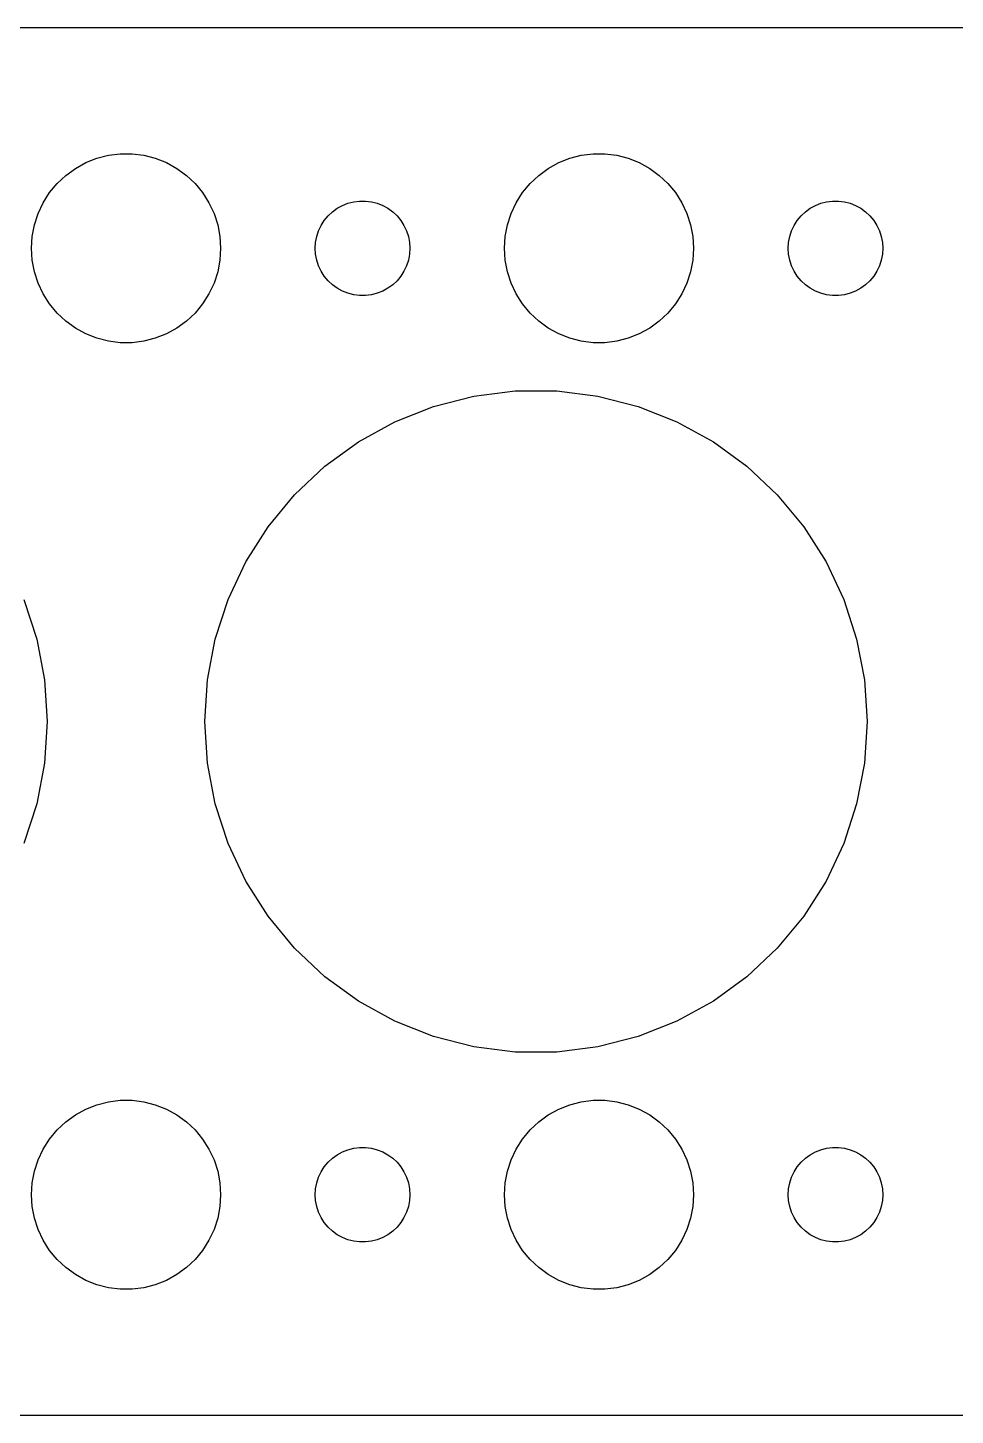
# Model space of a CAD drawing. Header units: metres. Extents: x -67 to 67, y -22 to 22.
# Drawn here: x -3.12 to 26.3, y -21.99 to 21.99 of the extents above; entities that cross this region are included whole.
import ezdxf

# ---------------------------------------------------------------- set-up
doc = ezdxf.new("R2010")
doc.units = ezdxf.units.M

msp = doc.modelspace()

# ---------------------------------------------------------------- linework, layer by layer
for p, q in [((62.3139, 21.9901), (-62.3139, 21.9901)), ((-1.60747, 17.533), (-1.27733, 17.7145)), ((-1.27733, 17.7145), (-0.92705, 17.8532)), ((-0.92705, 17.8532), (-0.56213, 17.9469)), ((-0.56213, 17.9469), (-0.18837, 17.9941)), ((-0.18837, 17.9941), (0.18837, 17.9941)), ((0.18837, 17.9941), (0.56213, 17.9469)), ((0.56213, 17.9469), (0.92705, 17.8532)), ((0.92705, 17.8532), (1.27733, 17.7145)), ((1.27733, 17.7145), (1.60747, 17.533)), ((13.3925, 17.533), (13.7227, 17.7145)), ((13.7227, 17.7145), (14.0729, 17.8532)), ((14.0729, 17.8532), (14.4379, 17.9469)), ((14.4379, 17.9469), (14.8116, 17.9941)), ((14.8116, 17.9941), (15.1884, 17.9941)), ((15.1884, 17.9941), (15.5621, 17.9469)), ((15.5621, 17.9469), (15.927, 17.8532)), ((15.927, 17.8532), (16.2773, 17.7145)), ((16.2773, 17.7145), (16.6075, 17.533)), ((-2.1869, 17.0536), (-1.91226, 17.3115)), ((-1.91226, 17.3115), (-1.60747, 17.533)), ((1.60747, 17.533), (1.91226, 17.3115)), ((1.91226, 17.3115), (2.1869, 17.0536)), ((12.8131, 17.0536), (13.0877, 17.3115)), ((13.0877, 17.3115), (13.3925, 17.533)), ((16.6075, 17.533), (16.9123, 17.3115)), ((16.9123, 17.3115), (17.1869, 17.0536)), ((-2.62891, 16.4453), (-2.42705, 16.7634)), ((-2.42705, 16.7634), (-2.1869, 17.0536)), ((2.1869, 17.0536), (2.42705, 16.7634)), ((2.42705, 16.7634), (2.62891, 16.4453)), ((12.3711, 16.4453), (12.5729, 16.7634)), ((12.5729, 16.7634), (12.8131, 17.0536)), ((17.1869, 17.0536), (17.427, 16.7634)), ((17.427, 16.7634), (17.6289, 16.4453)), ((-2.78932, 16.1044), (-2.62891, 16.4453)), ((2.62891, 16.4453), (2.78932, 16.1044)), ((6.69626, 16.2665), (6.86133, 16.3572)), ((6.86133, 16.3572), (7.03647, 16.4266)), ((7.03647, 16.4266), (7.21892, 16.4734)), ((7.21892, 16.4734), (7.40581, 16.497)), ((7.40581, 16.497), (7.59418, 16.497)), ((7.59418, 16.497), (7.78107, 16.4734)), ((7.78107, 16.4734), (7.96352, 16.4266)), ((7.96352, 16.4266), (8.13866, 16.3572)), ((8.13866, 16.3572), (8.30373, 16.2665)), ((12.2107, 16.1044), (12.3711, 16.4453)), ((17.6289, 16.4453), (17.7893, 16.1044)), ((21.6963, 16.2665), (21.8613, 16.3572)), ((21.8613, 16.3572), (22.0365, 16.4266)), ((22.0365, 16.4266), (22.2189, 16.4734)), ((22.2189, 16.4734), (22.4058, 16.497)), ((22.4058, 16.497), (22.5942, 16.497)), ((22.5942, 16.497), (22.7811, 16.4734)), ((22.7811, 16.4734), (22.9635, 16.4266)), ((22.9635, 16.4266), (23.1387, 16.3572)), ((23.1387, 16.3572), (23.3037, 16.2665)), ((-2.90575, 15.7461), (-2.78932, 16.1044)), ((2.78932, 16.1044), (2.90575, 15.7461)), ((6.18553, 15.7226), (6.28647, 15.8817)), ((6.28647, 15.8817), (6.40654, 16.0268)), ((6.40654, 16.0268), (6.54385, 16.1558)), ((6.54385, 16.1558), (6.69626, 16.2665)), ((8.30373, 16.2665), (8.45613, 16.1558)), ((8.45613, 16.1558), (8.59344, 16.0268)), ((8.59344, 16.0268), (8.71352, 15.8817)), ((8.71352, 15.8817), (8.81445, 15.7226)), ((12.0942, 15.7461), (12.2107, 16.1044)), ((17.7893, 16.1044), (17.9057, 15.7461)), ((21.1855, 15.7226), (21.2865, 15.8817)), ((21.2865, 15.8817), (21.4065, 16.0268)), ((21.4065, 16.0268), (21.5439, 16.1558)), ((21.5439, 16.1558), (21.6963, 16.2665)), ((23.3037, 16.2665), (23.4561, 16.1558)), ((23.4561, 16.1558), (23.5934, 16.0268)), ((23.5934, 16.0268), (23.7135, 15.8817)), ((23.7135, 15.8817), (23.8145, 15.7226)), ((-2.97633, 15.376), (-2.90575, 15.7461)), ((2.90575, 15.7461), (2.97633, 15.376)), ((6.04712, 15.373), (6.10533, 15.5522)), ((6.10533, 15.5522), (6.18553, 15.7226)), ((8.81445, 15.7226), (8.89465, 15.5522)), ((8.89465, 15.5522), (8.95287, 15.373)), ((12.0237, 15.376), (12.0942, 15.7461)), ((17.9057, 15.7461), (17.9763, 15.376)), ((21.0471, 15.373), (21.1053, 15.5522)), ((21.1053, 15.5522), (21.1855, 15.7226)), ((23.8145, 15.7226), (23.8947, 15.5522)), ((23.8947, 15.5522), (23.9529, 15.373)), ((-3, 15), (-2.97633, 15.376)), ((-2.97633, 14.624), (-3, 15)), ((2.97633, 15.376), (3, 15)), ((3, 15), (2.97633, 14.624)), ((6, 15), (6.01183, 15.188)), ((6.01183, 14.812), (6, 15)), ((6.01183, 15.188), (6.04712, 15.373)), ((8.95287, 15.373), (8.98816, 15.188)), ((8.98816, 15.188), (9, 15)), ((9, 15), (8.98816, 14.812)), ((12, 15), (12.0237, 15.376)), ((12.0237, 14.624), (12, 15)), ((17.9763, 15.376), (18, 15)), ((18, 15), (17.9763, 14.624)), ((21, 15), (21.0118, 15.188)), ((21.0118, 14.812), (21, 15)), ((21.0118, 15.188), (21.0471, 15.373)), ((23.9529, 15.373), (23.9882, 15.188)), ((23.9882, 15.188), (24, 15)), ((24, 15), (23.9882, 14.812)), ((-2.90575, 14.2539), (-2.97633, 14.624)), ((2.97633, 14.624), (2.90575, 14.2539)), ((6.04712, 14.627), (6.01183, 14.812)), ((6.10533, 14.4478), (6.04712, 14.627)), ((8.95287, 14.627), (8.89465, 14.4478)), ((8.98816, 14.812), (8.95287, 14.627)), ((12.0942, 14.2539), (12.0237, 14.624)), ((17.9763, 14.624), (17.9057, 14.2539)), ((21.0471, 14.627), (21.0118, 14.812)), ((21.1053, 14.4478), (21.0471, 14.627)), ((23.9529, 14.627), (23.8947, 14.4478)), ((23.9882, 14.812), (23.9529, 14.627)), ((-2.78932, 13.8956), (-2.90575, 14.2539)), ((2.90575, 14.2539), (2.78932, 13.8956)), ((6.18553, 14.2774), (6.10533, 14.4478)), ((6.28647, 14.1183), (6.18553, 14.2774)), ((6.40654, 13.9732), (6.28647, 14.1183)), ((8.71352, 14.1183), (8.59344, 13.9732)), ((8.81445, 14.2774), (8.71352, 14.1183)), ((8.89465, 14.4478), (8.81445, 14.2774)), ((12.2107, 13.8956), (12.0942, 14.2539)), ((17.9057, 14.2539), (17.7893, 13.8956)), ((21.1855, 14.2774), (21.1053, 14.4478)), ((21.2865, 14.1183), (21.1855, 14.2774)), ((21.4065, 13.9732), (21.2865, 14.1183)), ((23.7135, 14.1183), (23.5934, 13.9732)), ((23.8145, 14.2774), (23.7135, 14.1183)), ((23.8947, 14.4478), (23.8145, 14.2774)), ((-2.62891, 13.5547), (-2.78932, 13.8956)), ((2.78932, 13.8956), (2.62891, 13.5547)), ((6.54385, 13.8442), (6.40654, 13.9732)), ((6.69626, 13.7335), (6.54385, 13.8442)), ((6.86133, 13.6427), (6.69626, 13.7335)), ((7.03647, 13.5734), (6.86133, 13.6427)), ((8.13866, 13.6427), (7.96352, 13.5734)), ((8.30373, 13.7335), (8.13866, 13.6427)), ((8.45613, 13.8442), (8.30373, 13.7335)), ((8.59344, 13.9732), (8.45613, 13.8442)), ((12.3711, 13.5547), (12.2107, 13.8956)), ((17.7893, 13.8956), (17.6289, 13.5547)), ((21.5439, 13.8442), (21.4065, 13.9732)), ((21.6963, 13.7335), (21.5439, 13.8442)), ((21.8613, 13.6427), (21.6963, 13.7335)), ((22.0365, 13.5734), (21.8613, 13.6427)), ((23.1387, 13.6427), (22.9635, 13.5734)), ((23.3037, 13.7335), (23.1387, 13.6427)), ((23.4561, 13.8442), (23.3037, 13.7335)), ((23.5934, 13.9732), (23.4561, 13.8442)), ((-2.42705, 13.2366), (-2.62891, 13.5547)), ((-2.1869, 12.9464), (-2.42705, 13.2366)), ((2.42705, 13.2366), (2.1869, 12.9464)), ((2.62891, 13.5547), (2.42705, 13.2366)), ((7.21892, 13.5266), (7.03647, 13.5734)), ((7.40581, 13.5029), (7.21892, 13.5266)), ((7.59418, 13.5029), (7.40581, 13.5029)), ((7.78107, 13.5266), (7.59418, 13.5029)), ((7.96352, 13.5734), (7.78107, 13.5266)), ((12.5729, 13.2366), (12.3711, 13.5547)), ((12.8131, 12.9464), (12.5729, 13.2366)), ((17.427, 13.2366), (17.1869, 12.9464)), ((17.6289, 13.5547), (17.427, 13.2366)), ((22.2189, 13.5266), (22.0365, 13.5734)), ((22.4058, 13.5029), (22.2189, 13.5266)), ((22.5942, 13.5029), (22.4058, 13.5029)), ((22.7811, 13.5266), (22.5942, 13.5029)), ((22.9635, 13.5734), (22.7811, 13.5266)), ((-1.91226, 12.6884), (-2.1869, 12.9464)), ((2.1869, 12.9464), (1.91226, 12.6884)), ((13.0877, 12.6884), (12.8131, 12.9464)), ((17.1869, 12.9464), (16.9123, 12.6884)), ((-1.60747, 12.467), (-1.91226, 12.6884)), ((-1.27733, 12.2855), (-1.60747, 12.467)), ((1.60747, 12.467), (1.27733, 12.2855)), ((1.91226, 12.6884), (1.60747, 12.467)), ((13.3925, 12.467), (13.0877, 12.6884)), ((13.7227, 12.2855), (13.3925, 12.467)), ((16.6075, 12.467), (16.2773, 12.2855)), ((16.9123, 12.6884), (16.6075, 12.467)), ((-0.92705, 12.1468), (-1.27733, 12.2855)), ((-0.56213, 12.0531), (-0.92705, 12.1468)), ((-0.18837, 12.0059), (-0.56213, 12.0531)), ((0.18837, 12.0059), (-0.18837, 12.0059)), ((0.56213, 12.0531), (0.18837, 12.0059)), ((0.92705, 12.1468), (0.56213, 12.0531)), ((1.27733, 12.2855), (0.92705, 12.1468)), ((14.0729, 12.1468), (13.7227, 12.2855)), ((14.4379, 12.0531), (14.0729, 12.1468)), ((14.8116, 12.0059), (14.4379, 12.0531)), ((15.1884, 12.0059), (14.8116, 12.0059)), ((15.5621, 12.0531), (15.1884, 12.0059)), ((15.927, 12.1468), (15.5621, 12.0531)), ((16.2773, 12.2855), (15.927, 12.1468)), ((9.75531, 9.98608), (11.0325, 10.314)), ((11.0325, 10.314), (12.3407, 10.4793)), ((12.3407, 10.4793), (13.6593, 10.4793)), ((13.6593, 10.4793), (14.9675, 10.314)), ((14.9675, 10.314), (16.2447, 9.98608)), ((8.52931, 9.50067), (9.75531, 9.98608)), ((16.2447, 9.98608), (17.4707, 9.50067)), ((7.37381, 8.86543), (8.52931, 9.50067)), ((17.4707, 9.50067), (18.6262, 8.86543)), ((6.30704, 8.09038), (7.37381, 8.86543)), ((18.6262, 8.86543), (19.6929, 8.09038)), ((5.34583, 7.18774), (6.30704, 8.09038)), ((19.6929, 8.09038), (20.6542, 7.18774)), ((4.50531, 6.17174), (5.34583, 7.18774)), ((20.6542, 7.18774), (21.4947, 6.17174)), ((3.79877, 5.05841), (4.50531, 6.17174)), ((21.4947, 6.17174), (22.2012, 5.05841)), ((3.23734, 3.8653), (3.79877, 5.05841)), ((22.2012, 5.05841), (22.7626, 3.8653)), ((-3.23734, 3.8653), (-2.82986, 2.61124)), ((2.82986, 2.61124), (3.23734, 3.8653)), ((22.7626, 3.8653), (23.1701, 2.61124)), ((-2.82986, 2.61124), (-2.58279, 1.31599)), ((2.58279, 1.31599), (2.82986, 2.61124)), ((23.1701, 2.61124), (23.4172, 1.31599)), ((-2.58279, 1.31599), (-2.5, 0)), ((2.5, 0), (2.58279, 1.31599)), ((23.4172, 1.31599), (23.5, 0)), ((-2.5, 0), (-2.58279, -1.31599)), ((2.58279, -1.31599), (2.5, 0)), ((23.5, 0), (23.4172, -1.31599)), ((-2.58279, -1.31599), (-2.82986, -2.61124)), ((2.82986, -2.61124), (2.58279, -1.31599)), ((23.4172, -1.31599), (23.1701, -2.61124)), ((-2.82986, -2.61124), (-3.23734, -3.8653)), ((3.23734, -3.8653), (2.82986, -2.61124)), ((23.1701, -2.61124), (22.7626, -3.8653)), ((3.79877, -5.05841), (3.23734, -3.8653)), ((22.7626, -3.8653), (22.2012, -5.05841)), ((4.50531, -6.17174), (3.79877, -5.05841)), ((22.2012, -5.05841), (21.4947, -6.17174)), ((5.34583, -7.18774), (4.50531, -6.17174)), ((21.4947, -6.17174), (20.6542, -7.18774)), ((6.30704, -8.09038), (5.34583, -7.18774)), ((20.6542, -7.18774), (19.6929, -8.09038)), ((7.37381, -8.86543), (6.30704, -8.09038)), ((19.6929, -8.09038), (18.6262, -8.86543)), ((8.52931, -9.50067), (7.37381, -8.86543)), ((18.6262, -8.86543), (17.4707, -9.50067)), ((9.75531, -9.98608), (8.52931, -9.50067)), ((17.4707, -9.50067), (16.2447, -9.98608)), ((11.0325, -10.314), (9.75531, -9.98608)), ((16.2447, -9.98608), (14.9675, -10.314)), ((12.3407, -10.4793), (11.0325, -10.314)), ((13.6593, -10.4793), (12.3407, -10.4793)), ((14.9675, -10.314), (13.6593, -10.4793)), ((-1.60747, -12.467), (-1.27733, -12.2855)), ((-1.27733, -12.2855), (-0.92705, -12.1468)), ((-0.92705, -12.1468), (-0.56213, -12.0531)), ((-0.56213, -12.0531), (-0.18837, -12.0059)), ((-0.18837, -12.0059), (0.18837, -12.0059)), ((0.18837, -12.0059), (0.56213, -12.0531)), ((0.56213, -12.0531), (0.92705, -12.1468)), ((0.92705, -12.1468), (1.27733, -12.2855)), ((1.27733, -12.2855), (1.60747, -12.467)), ((13.3925, -12.467), (13.7227, -12.2855)), ((13.7227, -12.2855), (14.0729, -12.1468)), ((14.0729, -12.1468), (14.4379, -12.0531)), ((14.4379, -12.0531), (14.8116, -12.0059)), ((14.8116, -12.0059), (15.1884, -12.0059)), ((15.1884, -12.0059), (15.5621, -12.0531)), ((15.5621, -12.0531), (15.927, -12.1468)), ((15.927, -12.1468), (16.2773, -12.2855)), ((16.2773, -12.2855), (16.6075, -12.467)), ((-2.1869, -12.9464), (-1.91226, -12.6884)), ((-1.91226, -12.6884), (-1.60747, -12.467)), ((1.60747, -12.467), (1.91226, -12.6884)), ((1.91226, -12.6884), (2.1869, -12.9464)), ((12.8131, -12.9464), (13.0877, -12.6884)), ((13.0877, -12.6884), (13.3925, -12.467)), ((16.6075, -12.467), (16.9123, -12.6884)), ((16.9123, -12.6884), (17.1869, -12.9464)), ((-2.42705, -13.2366), (-2.1869, -12.9464)), ((2.1869, -12.9464), (2.42705, -13.2366)), ((12.5729, -13.2366), (12.8131, -12.9464)), ((17.1869, -12.9464), (17.427, -13.2366)), ((-2.78932, -13.8956), (-2.62891, -13.5547)), ((-2.62891, -13.5547), (-2.42705, -13.2366)), ((2.42705, -13.2366), (2.62891, -13.5547)), ((2.62891, -13.5547), (2.78932, -13.8956)), ((6.86133, -13.6427), (7.03647, -13.5734)), ((7.03647, -13.5734), (7.21892, -13.5266)), ((7.21892, -13.5266), (7.40581, -13.5029)), ((7.40581, -13.5029), (7.59418, -13.5029)), ((7.59418, -13.5029), (7.78107, -13.5266)), ((7.78107, -13.5266), (7.96352, -13.5734)), ((7.96352, -13.5734), (8.13866, -13.6427)), ((12.2107, -13.8956), (12.3711, -13.5547)), ((12.3711, -13.5547), (12.5729, -13.2366)), ((17.427, -13.2366), (17.6289, -13.5547)), ((17.6289, -13.5547), (17.7893, -13.8956)), ((21.8613, -13.6427), (22.0365, -13.5734)), ((22.0365, -13.5734), (22.2189, -13.5266)), ((22.2189, -13.5266), (22.4058, -13.5029)), ((22.4058, -13.5029), (22.5942, -13.5029)), ((22.5942, -13.5029), (22.7811, -13.5266)), ((22.7811, -13.5266), (22.9635, -13.5734)), ((22.9635, -13.5734), (23.1387, -13.6427)), ((-2.90575, -14.2539), (-2.78932, -13.8956)), ((2.78932, -13.8956), (2.90575, -14.2539)), ((6.28647, -14.1183), (6.40654, -13.9732)), ((6.40654, -13.9732), (6.54385, -13.8442)), ((6.54385, -13.8442), (6.69626, -13.7335)), ((6.69626, -13.7335), (6.86133, -13.6427)), ((8.13866, -13.6427), (8.30373, -13.7335)), ((8.30373, -13.7335), (8.45613, -13.8442)), ((8.45613, -13.8442), (8.59344, -13.9732)), ((8.59344, -13.9732), (8.71352, -14.1183)), ((12.0942, -14.2539), (12.2107, -13.8956)), ((17.7893, -13.8956), (17.9057, -14.2539)), ((21.2865, -14.1183), (21.4065, -13.9732)), ((21.4065, -13.9732), (21.5439, -13.8442)), ((21.5439, -13.8442), (21.6963, -13.7335)), ((21.6963, -13.7335), (21.8613, -13.6427)), ((23.1387, -13.6427), (23.3037, -13.7335)), ((23.3037, -13.7335), (23.4561, -13.8442)), ((23.4561, -13.8442), (23.5934, -13.9732)), ((23.5934, -13.9732), (23.7135, -14.1183)), ((-2.97633, -14.624), (-2.90575, -14.2539)), ((2.90575, -14.2539), (2.97633, -14.624)), ((6.04712, -14.627), (6.10533, -14.4478)), ((6.10533, -14.4478), (6.18553, -14.2774)), ((6.18553, -14.2774), (6.28647, -14.1183)), ((8.71352, -14.1183), (8.81445, -14.2774)), ((8.81445, -14.2774), (8.89465, -14.4478)), ((8.89465, -14.4478), (8.95287, -14.627)), ((12.0237, -14.624), (12.0942, -14.2539)), ((17.9057, -14.2539), (17.9763, -14.624)), ((21.0471, -14.627), (21.1053, -14.4478)), ((21.1053, -14.4478), (21.1855, -14.2774)), ((21.1855, -14.2774), (21.2865, -14.1183)), ((23.7135, -14.1183), (23.8145, -14.2774)), ((23.8145, -14.2774), (23.8947, -14.4478)), ((23.8947, -14.4478), (23.9529, -14.627)), ((-3, -15), (-2.97633, -14.624)), ((2.97633, -14.624), (3, -15)), ((6, -15), (6.01183, -14.812)), ((6.01183, -14.812), (6.04712, -14.627)), ((8.95287, -14.627), (8.98816, -14.812)), ((8.98816, -14.812), (9, -15)), ((12, -15), (12.0237, -14.624)), ((17.9763, -14.624), (18, -15)), ((21, -15), (21.0118, -14.812)), ((21.0118, -14.812), (21.0471, -14.627)), ((23.9529, -14.627), (23.9882, -14.812)), ((23.9882, -14.812), (24, -15)), ((-2.97633, -15.376), (-3, -15)), ((-2.90575, -15.7461), (-2.97633, -15.376)), ((2.97633, -15.376), (2.90575, -15.7461)), ((3, -15), (2.97633, -15.376)), ((6.01183, -15.188), (6, -15)), ((6.04712, -15.373), (6.01183, -15.188)), ((6.10533, -15.5522), (6.04712, -15.373)), ((8.95287, -15.373), (8.89465, -15.5522)), ((8.98816, -15.188), (8.95287, -15.373)), ((9, -15), (8.98816, -15.188)), ((12.0237, -15.376), (12, -15)), ((12.0942, -15.7461), (12.0237, -15.376)), ((17.9763, -15.376), (17.9057, -15.7461)), ((18, -15), (17.9763, -15.376)), ((21.0118, -15.188), (21, -15)), ((21.0471, -15.373), (21.0118, -15.188)), ((21.1053, -15.5522), (21.0471, -15.373)), ((23.9529, -15.373), (23.8947, -15.5522)), ((23.9882, -15.188), (23.9529, -15.373)), ((24, -15), (23.9882, -15.188)), ((-2.78932, -16.1044), (-2.90575, -15.7461)), ((2.90575, -15.7461), (2.78932, -16.1044)), ((6.18553, -15.7226), (6.10533, -15.5522)), ((6.28647, -15.8817), (6.18553, -15.7226)), ((8.81445, -15.7226), (8.71352, -15.8817)), ((8.89465, -15.5522), (8.81445, -15.7226)), ((12.2107, -16.1044), (12.0942, -15.7461)), ((17.9057, -15.7461), (17.7893, -16.1044)), ((21.1855, -15.7226), (21.1053, -15.5522)), ((21.2865, -15.8817), (21.1855, -15.7226)), ((23.8145, -15.7226), (23.7135, -15.8817)), ((23.8947, -15.5522), (23.8145, -15.7226)), ((-2.62891, -16.4453), (-2.78932, -16.1044)), ((2.78932, -16.1044), (2.62891, -16.4453)), ((6.40654, -16.0268), (6.28647, -15.8817)), ((6.54385, -16.1558), (6.40654, -16.0268)), ((6.69626, -16.2665), (6.54385, -16.1558)), ((6.86133, -16.3572), (6.69626, -16.2665)), ((8.30373, -16.2665), (8.13866, -16.3572)), ((8.45613, -16.1558), (8.30373, -16.2665)), ((8.59344, -16.0268), (8.45613, -16.1558)), ((8.71352, -15.8817), (8.59344, -16.0268)), ((12.3711, -16.4453), (12.2107, -16.1044)), ((17.7893, -16.1044), (17.6289, -16.4453)), ((21.4065, -16.0268), (21.2865, -15.8817)), ((21.5439, -16.1558), (21.4065, -16.0268)), ((21.6963, -16.2665), (21.5439, -16.1558)), ((21.8613, -16.3572), (21.6963, -16.2665)), ((23.3037, -16.2665), (23.1387, -16.3572)), ((23.4561, -16.1558), (23.3037, -16.2665)), ((23.5934, -16.0268), (23.4561, -16.1558)), ((23.7135, -15.8817), (23.5934, -16.0268)), ((-2.42705, -16.7634), (-2.62891, -16.4453)), ((2.62891, -16.4453), (2.42705, -16.7634)), ((7.03647, -16.4266), (6.86133, -16.3572)), ((7.21892, -16.4734), (7.03647, -16.4266)), ((7.40581, -16.497), (7.21892, -16.4734)), ((7.59418, -16.497), (7.40581, -16.497)), ((7.78107, -16.4734), (7.59418, -16.497)), ((7.96352, -16.4266), (7.78107, -16.4734)), ((8.13866, -16.3572), (7.96352, -16.4266)), ((12.5729, -16.7634), (12.3711, -16.4453)), ((17.6289, -16.4453), (17.427, -16.7634)), ((22.0365, -16.4266), (21.8613, -16.3572)), ((22.2189, -16.4734), (22.0365, -16.4266)), ((22.4058, -16.497), (22.2189, -16.4734)), ((22.5942, -16.497), (22.4058, -16.497)), ((22.7811, -16.4734), (22.5942, -16.497)), ((22.9635, -16.4266), (22.7811, -16.4734)), ((23.1387, -16.3572), (22.9635, -16.4266)), ((-2.1869, -17.0536), (-2.42705, -16.7634)), ((-1.91226, -17.3115), (-2.1869, -17.0536)), ((2.1869, -17.0536), (1.91226, -17.3115)), ((2.42705, -16.7634), (2.1869, -17.0536)), ((12.8131, -17.0536), (12.5729, -16.7634)), ((13.0877, -17.3115), (12.8131, -17.0536)), ((17.1869, -17.0536), (16.9123, -17.3115)), ((17.427, -16.7634), (17.1869, -17.0536)), ((-1.60747, -17.533), (-1.91226, -17.3115)), ((-1.27733, -17.7145), (-1.60747, -17.533)), ((1.60747, -17.533), (1.27733, -17.7145)), ((1.91226, -17.3115), (1.60747, -17.533)), ((13.3925, -17.533), (13.0877, -17.3115)), ((13.7227, -17.7145), (13.3925, -17.533)), ((16.6075, -17.533), (16.2773, -17.7145)), ((16.9123, -17.3115), (16.6075, -17.533)), ((-0.92705, -17.8532), (-1.27733, -17.7145)), ((-0.56213, -17.9469), (-0.92705, -17.8532)), ((-0.18837, -17.9941), (-0.56213, -17.9469)), ((0.18837, -17.9941), (-0.18837, -17.9941)), ((0.56213, -17.9469), (0.18837, -17.9941)), ((0.92705, -17.8532), (0.56213, -17.9469)), ((1.27733, -17.7145), (0.92705, -17.8532)), ((14.0729, -17.8532), (13.7227, -17.7145)), ((14.4379, -17.9469), (14.0729, -17.8532)), ((14.8116, -17.9941), (14.4379, -17.9469)), ((15.1884, -17.9941), (14.8116, -17.9941)), ((15.5621, -17.9469), (15.1884, -17.9941)), ((15.927, -17.8532), (15.5621, -17.9469)), ((16.2773, -17.7145), (15.927, -17.8532)), ((-62.3139, -21.9901), (62.3139, -21.9901))]:
    msp.add_line(p, q)

doc.saveas('drawing.dxf')
